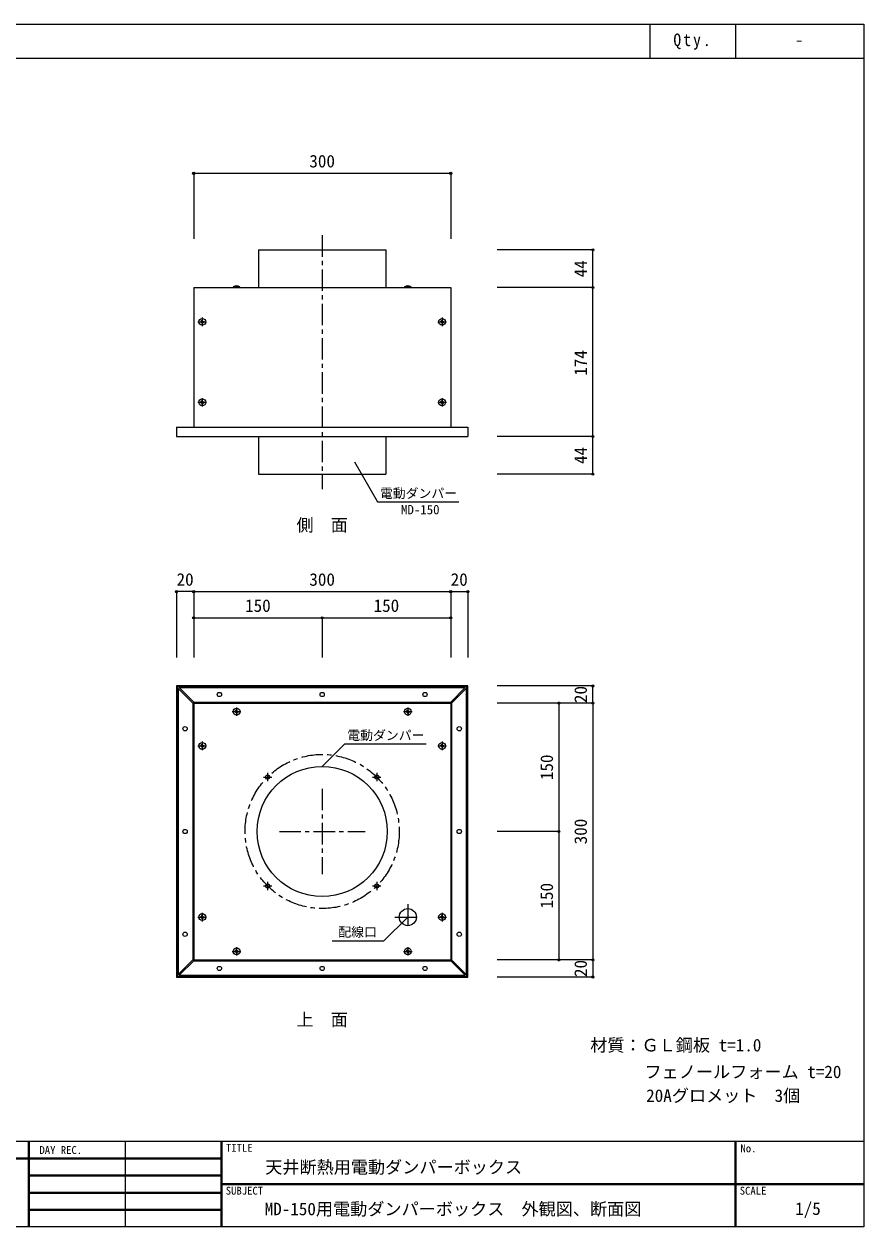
# Model space of a CAD drawing. Units: millimetres at full size, sheet at 1:5. Extents: x -1788 to 2332, y -754 to 651.
# Drawn here: x -749 to 232, y -754 to 651 of the extents above; entities that cross this region are included whole.
import ezdxf
from ezdxf.enums import TextEntityAlignment as Align

# ---------------------------------------------------------------- set-up
doc = ezdxf.new("R2010")
doc.units = ezdxf.units.MM
doc.header["$LTSCALE"] = 5
doc.header["$PDMODE"] = 32
doc.header["$PDSIZE"] = 2.5
doc.linetypes.add('CHAIN1', pattern=[8, 5, -1, 1, -1])
doc.linetypes.add('CHAIN2', pattern=[12, 9, -1, 1, -1])
doc.layers.add('0-1', color=4, linetype='Continuous', lineweight=15)
doc.layers.add('F-0', color=2, linetype='Continuous', lineweight=40)
doc.styles.add('ＭＳ ゴシック', font='')
doc.styles.get('ＭＳ ゴシック').set_extended_font_data('MS Gothic')

msp = doc.modelspace()

# ---------------------------------------------------------------- linework, layer by layer
at = {"layer": '0-1'}
for p, q in [((-550.508, 476.908), (-250.508, 476.908)), ((-550.508, 476.908), (-550.508, 400.455)), ((-250.508, 476.908), (-250.508, 400.455)), ((-84.6, 387.447), (-196.042, 387.447)), ((-84.6, 343.447), (-84.6, 387.447)), ((-504.508, 343.897), (-504.508, 343.997)), ((-496.958, 344.447), (-504.058, 344.447)), ((-496.958, 343.447), (-504.058, 343.447)), ((-496.508, 343.997), (-496.508, 343.897)), ((-304.508, 343.897), (-304.508, 343.997)), ((-296.958, 344.447), (-304.058, 344.447)), ((-296.958, 343.447), (-304.058, 343.447)), ((-296.508, 343.997), (-296.508, 343.897)), ((-84.6, 343.447), (-196.042, 343.447)), ((-84.6, 169.447), (-84.6, 343.447)), ((-541.58, 303.924), (-542.533, 303.91)), ((-541.58, 302.969), (-542.533, 302.984)), ((-541.58, 303.924), (-541.174, 304.112)), ((-541.58, 302.969), (-541.174, 302.781)), ((-540.986, 304.518), (-541.174, 304.112)), ((-540.986, 302.375), (-541.174, 302.781)), ((-540.986, 304.518), (-540.971, 305.471)), ((-540.986, 302.375), (-540.971, 301.422)), ((-540.031, 304.518), (-540.045, 305.471)), ((-540.031, 302.375), (-540.045, 301.422)), ((-540.031, 304.518), (-539.843, 304.112)), ((-540.031, 302.375), (-539.843, 302.781)), ((-539.437, 303.924), (-539.843, 304.112)), ((-539.437, 302.969), (-539.843, 302.781)), ((-539.437, 303.924), (-538.484, 303.91)), ((-539.437, 302.969), (-538.484, 302.984)), ((-261.58, 303.924), (-262.533, 303.91)), ((-261.58, 302.969), (-262.533, 302.984)), ((-261.58, 303.924), (-261.174, 304.112)), ((-261.58, 302.969), (-261.174, 302.781)), ((-260.986, 304.518), (-261.174, 304.112)), ((-260.986, 302.375), (-261.174, 302.781)), ((-260.986, 304.518), (-260.971, 305.471)), ((-260.986, 302.375), (-260.971, 301.422)), ((-260.031, 304.518), (-260.045, 305.471)), ((-260.031, 302.375), (-260.045, 301.422)), ((-260.031, 304.518), (-259.843, 304.112)), ((-260.031, 302.375), (-259.843, 302.781)), ((-259.437, 303.924), (-259.843, 304.112)), ((-259.437, 302.969), (-259.843, 302.781)), ((-259.437, 303.924), (-258.484, 303.91)), ((-259.437, 302.969), (-258.484, 302.984)), ((-540.986, 210.518), (-540.971, 211.471)), ((-540.031, 210.518), (-540.045, 211.471)), ((-260.986, 210.518), (-260.971, 211.471)), ((-260.031, 210.518), (-260.045, 211.471)), ((-541.58, 209.924), (-542.533, 209.91)), ((-541.58, 208.969), (-542.533, 208.984)), ((-541.58, 209.924), (-541.174, 210.112)), ((-541.58, 208.969), (-541.174, 208.781)), ((-540.986, 210.518), (-541.174, 210.112)), ((-540.986, 208.375), (-541.174, 208.781)), ((-540.986, 208.375), (-540.971, 207.422)), ((-540.031, 208.375), (-540.045, 207.422)), ((-540.031, 210.518), (-539.843, 210.112)), ((-540.031, 208.375), (-539.843, 208.781)), ((-539.437, 209.924), (-539.843, 210.112)), ((-539.437, 208.969), (-539.843, 208.781)), ((-539.437, 209.924), (-538.484, 209.91)), ((-539.437, 208.969), (-538.484, 208.984)), ((-261.58, 209.924), (-262.533, 209.91)), ((-261.58, 208.969), (-262.533, 208.984)), ((-261.58, 209.924), (-261.174, 210.112)), ((-261.58, 208.969), (-261.174, 208.781)), ((-260.986, 210.518), (-261.174, 210.112)), ((-260.986, 208.375), (-261.174, 208.781)), ((-260.986, 208.375), (-260.971, 207.422)), ((-260.031, 208.375), (-260.045, 207.422)), ((-260.031, 210.518), (-259.843, 210.112)), ((-260.031, 208.375), (-259.843, 208.781)), ((-259.437, 209.924), (-259.843, 210.112)), ((-259.437, 208.969), (-259.843, 208.781)), ((-259.437, 209.924), (-258.484, 209.91)), ((-259.437, 208.969), (-258.484, 208.984)), ((-84.6, 169.447), (-196.042, 169.447)), ((-84.6, 125.447), (-84.6, 169.447)), ((-362.724, 139.867), (-335.862, 93.342)), ((-84.6, 125.447), (-196.042, 125.447)), ((-335.862, 93.342), (-241.018, 93.342)), ((-550.508, -11.71), (-570.508, -11.71)), ((-570.508, -11.71), (-570.508, -88.65)), ((-550.508, -11.71), (-250.508, -11.71)), ((-550.508, -11.71), (-550.508, -88.65)), ((-550.508, -11.71), (-550.508, -88.65)), ((-250.508, -11.71), (-250.508, -88.65)), ((-250.508, -11.71), (-230.508, -11.71)), ((-250.508, -11.71), (-250.508, -88.65)), ((-230.508, -11.71), (-230.508, -88.65)), ((-550.508, -42.268), (-400.508, -42.268)), ((-550.508, -42.268), (-550.508, -88.65)), ((-400.508, -42.268), (-400.508, -88.65)), ((-400.508, -42.268), (-250.508, -42.268)), ((-250.508, -42.268), (-250.508, -88.65)), ((-231.508, -122.845), (-569.508, -122.845)), ((-551.508, -141.845), (-568.508, -124.845)), ((-568.508, -124.845), (-568.508, -458.845)), ((-550.508, -140.845), (-567.508, -123.845)), ((-567.508, -123.845), (-233.508, -123.845)), ((-250.508, -140.845), (-233.508, -123.845)), ((-231.508, -460.845), (-231.508, -122.845)), ((-84.6, -121.845), (-196.042, -121.845)), ((-84.6, -141.845), (-84.6, -121.845)), ((-551.508, -141.845), (-551.508, -441.845)), ((-550.508, -140.845), (-250.508, -140.845)), ((-501.58, -151.368), (-502.533, -151.382)), ((-501.58, -152.323), (-502.533, -152.308)), ((-501.58, -151.368), (-501.174, -151.18)), ((-501.58, -152.323), (-501.174, -152.511)), ((-500.986, -150.774), (-501.174, -151.18)), ((-500.986, -152.917), (-501.174, -152.511)), ((-500.986, -150.774), (-500.971, -149.821)), ((-500.986, -152.917), (-500.971, -153.87)), ((-500.031, -150.774), (-500.045, -149.821)), ((-500.031, -152.917), (-500.045, -153.87)), ((-500.031, -150.774), (-499.843, -151.18)), ((-500.031, -152.917), (-499.843, -152.511)), ((-499.437, -151.368), (-499.843, -151.18)), ((-499.437, -152.323), (-499.843, -152.511)), ((-499.437, -151.368), (-498.484, -151.382)), ((-499.437, -152.323), (-498.484, -152.308)), ((-301.58, -151.368), (-302.533, -151.382)), ((-301.58, -152.323), (-302.533, -152.308)), ((-301.58, -151.368), (-301.174, -151.18)), ((-301.58, -152.323), (-301.174, -152.511)), ((-300.986, -150.774), (-301.174, -151.18)), ((-300.986, -152.917), (-301.174, -152.511)), ((-300.986, -150.774), (-300.971, -149.821)), ((-300.986, -152.917), (-300.971, -153.87)), ((-300.031, -150.774), (-300.045, -149.821)), ((-300.031, -152.917), (-300.045, -153.87)), ((-300.031, -150.774), (-299.843, -151.18)), ((-300.031, -152.917), (-299.843, -152.511)), ((-299.437, -151.368), (-299.843, -151.18)), ((-299.437, -152.323), (-299.843, -152.511)), ((-299.437, -151.368), (-298.484, -151.382)), ((-299.437, -152.323), (-298.484, -152.308)), ((-250.508, -141.845), (-250.508, -140.845)), ((-250.508, -141.845), (-249.508, -141.845)), ((-249.508, -141.845), (-249.508, -441.845)), ((-84.6, -141.845), (-196.042, -141.845)), ((-124.168, -141.845), (-196.042, -141.845)), ((-124.168, -141.845), (-124.168, -291.845)), ((-84.6, -141.845), (-84.6, -441.845)), ((-541.58, -191.368), (-542.533, -191.382)), ((-541.58, -192.323), (-542.533, -192.308)), ((-541.58, -191.368), (-541.174, -191.18)), ((-541.58, -192.323), (-541.174, -192.511)), ((-540.986, -190.774), (-541.174, -191.18)), ((-540.986, -192.917), (-541.174, -192.511)), ((-540.986, -190.774), (-540.971, -189.821)), ((-540.986, -192.917), (-540.971, -193.87)), ((-540.031, -190.774), (-540.045, -189.821)), ((-540.031, -192.917), (-540.045, -193.87)), ((-540.031, -190.774), (-539.843, -191.18)), ((-540.031, -192.917), (-539.843, -192.511)), ((-539.437, -191.368), (-539.843, -191.18)), ((-539.437, -192.323), (-539.843, -192.511)), ((-539.437, -191.368), (-538.484, -191.382)), ((-539.437, -192.323), (-538.484, -192.308)), ((-401.101, -216.474), (-373.965, -189.338)), ((-373.965, -189.338), (-279.12, -189.338)), ((-261.58, -191.368), (-262.533, -191.382)), ((-261.58, -192.323), (-262.533, -192.308)), ((-261.58, -191.368), (-261.174, -191.18)), ((-261.58, -192.323), (-261.174, -192.511)), ((-260.986, -190.774), (-261.174, -191.18)), ((-260.986, -192.917), (-261.174, -192.511)), ((-260.986, -190.774), (-260.971, -189.821)), ((-260.986, -192.917), (-260.971, -193.87)), ((-260.031, -190.774), (-260.045, -189.821)), ((-260.031, -192.917), (-260.045, -193.87)), ((-260.031, -190.774), (-259.843, -191.18)), ((-260.031, -192.917), (-259.843, -192.511)), ((-259.437, -191.368), (-259.843, -191.18)), ((-259.437, -192.323), (-259.843, -192.511)), ((-259.437, -191.368), (-258.484, -191.382)), ((-259.437, -192.323), (-258.484, -192.308)), ((-124.168, -291.845), (-196.042, -291.845)), ((-124.168, -291.845), (-124.168, -441.845)), ((-541.58, -391.368), (-542.533, -391.382)), ((-541.58, -392.323), (-542.533, -392.308)), ((-541.58, -391.368), (-541.174, -391.18)), ((-541.58, -392.323), (-541.174, -392.511)), ((-540.986, -390.774), (-541.174, -391.18)), ((-540.986, -392.917), (-541.174, -392.511)), ((-540.986, -390.774), (-540.971, -389.821)), ((-540.986, -392.917), (-540.971, -393.87)), ((-540.031, -390.774), (-540.045, -389.821)), ((-540.031, -392.917), (-540.045, -393.87)), ((-540.031, -390.774), (-539.843, -391.18)), ((-540.031, -392.917), (-539.843, -392.511)), ((-539.437, -391.368), (-539.843, -391.18)), ((-539.437, -392.323), (-539.843, -392.511)), ((-539.437, -391.368), (-538.484, -391.382)), ((-539.437, -392.323), (-538.484, -392.308)), ((-300.508, -391.845), (-328.355, -419.692)), ((-261.58, -391.368), (-262.533, -391.382)), ((-261.58, -392.323), (-262.533, -392.308)), ((-261.58, -391.368), (-261.174, -391.18)), ((-261.58, -392.323), (-261.174, -392.511)), ((-260.986, -390.774), (-261.174, -391.18)), ((-260.986, -392.917), (-261.174, -392.511)), ((-260.986, -390.774), (-260.971, -389.821)), ((-260.986, -392.917), (-260.971, -393.87)), ((-260.031, -390.774), (-260.045, -389.821)), ((-260.031, -392.917), (-260.045, -393.87)), ((-260.031, -390.774), (-259.843, -391.18)), ((-260.031, -392.917), (-259.843, -392.511)), ((-259.437, -391.368), (-259.843, -391.18)), ((-259.437, -392.323), (-259.843, -392.511)), ((-259.437, -391.368), (-258.484, -391.382)), ((-259.437, -392.323), (-258.484, -392.308)), ((-389.036, -419.692), (-328.355, -419.692)), ((-501.58, -431.368), (-502.533, -431.382)), ((-501.58, -432.323), (-502.533, -432.308)), ((-501.58, -431.368), (-501.174, -431.18)), ((-501.58, -432.323), (-501.174, -432.511)), ((-500.986, -430.774), (-501.174, -431.18)), ((-500.986, -432.917), (-501.174, -432.511)), ((-500.986, -430.774), (-500.971, -429.821)), ((-500.986, -432.917), (-500.971, -433.87)), ((-500.031, -430.774), (-500.045, -429.821)), ((-500.031, -432.917), (-500.045, -433.87)), ((-500.031, -430.774), (-499.843, -431.18)), ((-500.031, -432.917), (-499.843, -432.511)), ((-499.437, -431.368), (-499.843, -431.18)), ((-499.437, -432.323), (-499.843, -432.511)), ((-499.437, -431.368), (-498.484, -431.382)), ((-499.437, -432.323), (-498.484, -432.308)), ((-301.58, -431.368), (-302.533, -431.382)), ((-301.58, -432.323), (-302.533, -432.308)), ((-301.58, -431.368), (-301.174, -431.18)), ((-301.58, -432.323), (-301.174, -432.511)), ((-300.986, -430.774), (-301.174, -431.18)), ((-300.986, -432.917), (-301.174, -432.511)), ((-300.986, -430.774), (-300.971, -429.821)), ((-300.986, -432.917), (-300.971, -433.87)), ((-300.031, -430.774), (-300.045, -429.821)), ((-300.031, -432.917), (-300.045, -433.87)), ((-300.031, -430.774), (-299.843, -431.18)), ((-300.031, -432.917), (-299.843, -432.511)), ((-299.437, -431.368), (-299.843, -431.18)), ((-299.437, -432.323), (-299.843, -432.511)), ((-299.437, -431.368), (-298.484, -431.382)), ((-299.437, -432.323), (-298.484, -432.308)), ((-551.508, -441.845), (-568.508, -458.845)), ((-550.508, -442.845), (-250.508, -442.845)), ((-250.508, -441.845), (-249.508, -441.845)), ((-250.508, -442.845), (-250.508, -441.845)), ((-250.508, -442.845), (-233.508, -459.845)), ((-249.508, -441.845), (-232.508, -458.845)), ((-84.6, -441.845), (-196.042, -441.845)), ((-124.168, -441.845), (-196.042, -441.845)), ((-84.6, -441.845), (-84.6, -461.845)), ((-84.6, -461.845), (-196.042, -461.845))]:
    msp.add_line(p, q, dxfattribs=at)
at = {"layer": '0-1', "linetype": 'CHAIN1'}
for p, q in [((-400.508, 404.546), (-400.508, 107.91)), ((-464.148, -223.206), (-464.148, -233.206)), ((-336.869, -223.206), (-336.869, -233.206)), ((-469.148, -228.206), (-459.148, -228.206)), ((-341.869, -228.206), (-331.869, -228.206)), ((-400.508, -241.845), (-400.508, -341.845)), ((-450.508, -291.845), (-350.508, -291.845)), ((-464.148, -350.485), (-464.148, -360.485)), ((-336.869, -350.485), (-336.869, -360.485)), ((-469.148, -355.485), (-459.148, -355.485)), ((-341.869, -355.485), (-331.869, -355.485)), ((-300.508, -376.845), (-300.508, -406.845)), ((-315.508, -391.845), (-285.508, -391.845))]:
    msp.add_line(p, q, dxfattribs=at)
at = {"layer": '0-1', "color": 7, "lineweight": 20}
for p, q in [((-475.008, 387.447), (-475.008, 343.447)), ((-550.508, 343.447), (-250.508, 343.447)), ((-550.508, 343.447), (-550.508, 180.447)), ((-250.508, 343.447), (-250.508, 180.447)), ((-570.508, 180.447), (-570.508, 169.447)), ((-570.508, 169.447), (-230.508, 169.447)), ((-326.008, 169.447), (-326.008, 125.447)), ((-550.508, -141.845), (-250.508, -141.845)), ((-250.508, -141.845), (-250.508, -441.845))]:
    msp.add_line(p, q, dxfattribs=at)
at = {"layer": '0-1', "linetype": 'CHAIN2'}
for p, q in [((-545.508, 303.447), (-535.508, 303.447)), ((-540.508, 308.447), (-540.508, 298.447)), ((-265.508, 303.447), (-255.508, 303.447)), ((-260.508, 308.447), (-260.508, 298.447)), ((-540.508, 214.447), (-540.508, 204.447)), ((-260.508, 214.447), (-260.508, 204.447)), ((-545.508, 209.447), (-535.508, 209.447)), ((-265.508, 209.447), (-255.508, 209.447)), ((-505.508, -151.845), (-495.508, -151.845)), ((-500.508, -146.845), (-500.508, -156.845)), ((-305.508, -151.845), (-295.508, -151.845)), ((-300.508, -146.845), (-300.508, -156.845)), ((-545.508, -191.845), (-535.508, -191.845)), ((-540.508, -186.845), (-540.508, -196.845)), ((-265.508, -191.845), (-255.508, -191.845)), ((-260.508, -186.845), (-260.508, -196.845)), ((-545.508, -391.845), (-535.508, -391.845)), ((-540.508, -386.845), (-540.508, -396.845)), ((-265.508, -391.845), (-255.508, -391.845)), ((-260.508, -386.845), (-260.508, -396.845)), ((-505.508, -431.845), (-495.508, -431.845)), ((-500.508, -426.845), (-500.508, -436.845)), ((-305.508, -431.845), (-295.508, -431.845)), ((-300.508, -426.845), (-300.508, -436.845))]:
    msp.add_line(p, q, dxfattribs=at)
at = {"layer": '0-1', "color": 7, "lineweight": 20}
for points in [[(-475.008, 387.447), (-326.008, 387.447), (-326.008, 343.447)], [(-570.508, 180.447), (-230.508, 180.447), (-230.508, 169.447)], [(-475.008, 169.447), (-475.008, 125.447), (-326.008, 125.447)], [(-550.508, -141.845), (-550.508, -441.845), (-250.508, -441.845)]]:
    msp.add_lwpolyline(points, dxfattribs=at)
at = {"layer": '0-1'}
msp.add_lwpolyline([(-570.508, -461.845), (-230.508, -461.845), (-230.508, -121.845), (-570.508, -121.845)], close=True, dxfattribs=at)
for points in [[(-569.508, -122.845), (-569.508, -460.845), (-231.508, -460.845)], [(-249.508, -141.845), (-232.508, -124.845), (-232.508, -458.845)], [(-551.508, -141.845), (-550.508, -141.845), (-550.508, -140.845)], [(-551.508, -441.845), (-550.508, -441.845), (-550.508, -442.845), (-567.508, -459.845), (-233.508, -459.845)]]:
    msp.add_lwpolyline(points, dxfattribs=at)
for centre, radius in [((-540.508, 303.447), 4), ((-260.508, 303.447), 4), ((-540.508, 209.447), 4), ((-260.508, 209.447), 4), ((-520.508, -131.845), 2.5), ((-400.508, -131.845), 2.5), ((-280.508, -131.845), 2.5), ((-500.508, -151.845), 4), ((-300.508, -151.845), 4), ((-560.508, -171.845), 2.5), ((-240.508, -171.845), 2.5), ((-540.508, -191.845), 4), ((-260.508, -191.845), 4), ((-560.508, -291.845), 2.5), ((-240.508, -291.845), 2.5), ((-540.508, -391.845), 4), ((-260.508, -391.845), 4), ((-560.508, -411.845), 2.5), ((-240.508, -411.845), 2.5), ((-500.508, -431.845), 4), ((-300.508, -431.845), 4), ((-520.508, -451.845), 2.5), ((-400.508, -451.845), 2.5), ((-280.508, -451.845), 2.5)]:
    msp.add_circle(centre, radius, dxfattribs=at)
at = {"layer": '0-1', "linetype": 'CHAIN1'}
msp.add_circle((-400.508, -291.845), 90, dxfattribs=at)
at = {"layer": '0-1', "color": 7, "lineweight": 20}
for centre, radius in [((-400.508, -291.845), 76), ((-464.148, -228.206), 2.5), ((-336.869, -228.206), 2.5), ((-464.148, -355.485), 2.5), ((-336.869, -355.485), 2.5), ((-300.508, -391.845), 10)]:
    msp.add_circle(centre, radius, dxfattribs=at)
at = {"layer": '0-1'}
for centre, radius, start, end in [((-504.058, 343.997), 0.45, 90, 180), ((-504.058, 343.897), 0.45, 180, 270), ((-500.508, 338.645), 6.801, 58.53598, 121.464), ((-496.958, 343.997), 0.45, 0, 90), ((-496.958, 343.897), 0.45, 270, 0), ((-304.058, 343.997), 0.45, 90, 180), ((-304.058, 343.897), 0.45, 180, 270), ((-300.508, 338.645), 6.801, 58.53598, 121.464), ((-296.958, 343.997), 0.45, 0, 90), ((-296.958, 343.897), 0.45, 270, 0), ((-540.508, 303.447), 2.077, 167.11887, 192.88112), ((-540.508, 303.447), 2.077, 77.11887, 102.88112), ((-540.508, 303.447), 2.077, 257.11887, 282.88112), ((-540.508, 303.447), 2.077, 347.11887, 12.88112), ((-260.508, 303.447), 2.077, 167.11887, 192.88112), ((-260.508, 303.447), 2.077, 77.11887, 102.88112), ((-260.508, 303.447), 2.077, 257.11887, 282.88112), ((-260.508, 303.447), 2.077, 347.11887, 12.88112), ((-540.508, 209.447), 2.077, 77.11887, 102.88112), ((-260.508, 209.447), 2.077, 77.11887, 102.88112), ((-540.508, 209.447), 2.077, 167.11887, 192.88112), ((-540.508, 209.447), 2.077, 257.11887, 282.88112), ((-540.508, 209.447), 2.077, 347.11887, 12.88112), ((-260.508, 209.447), 2.077, 167.11887, 192.88112), ((-260.508, 209.447), 2.077, 257.11887, 282.88112), ((-260.508, 209.447), 2.077, 347.11887, 12.88112), ((-500.508, -151.845), 2.077, 167.11887, 192.88112), ((-500.508, -151.845), 2.077, 77.11887, 102.88112), ((-500.508, -151.845), 2.077, 257.11887, 282.88112), ((-500.508, -151.845), 2.077, 347.11887, 12.88112), ((-300.508, -151.845), 2.077, 167.11887, 192.88112), ((-300.508, -151.845), 2.077, 77.11887, 102.88112), ((-300.508, -151.845), 2.077, 257.11887, 282.88112), ((-300.508, -151.845), 2.077, 347.11887, 12.88112), ((-540.508, -191.845), 2.077, 167.11887, 192.88112), ((-540.508, -191.845), 2.077, 77.11887, 102.88112), ((-540.508, -191.845), 2.077, 257.11887, 282.88112), ((-540.508, -191.845), 2.077, 347.11887, 12.88112), ((-260.508, -191.845), 2.077, 167.11887, 192.88112), ((-260.508, -191.845), 2.077, 77.11887, 102.88112), ((-260.508, -191.845), 2.077, 257.11887, 282.88112), ((-260.508, -191.845), 2.077, 347.11887, 12.88112), ((-540.508, -391.845), 2.077, 167.11887, 192.88112), ((-540.508, -391.845), 2.077, 77.11887, 102.88112), ((-540.508, -391.845), 2.077, 347.11887, 12.88112), ((-260.508, -391.845), 2.077, 167.11887, 192.88112), ((-260.508, -391.845), 2.077, 77.11887, 102.88112), ((-260.508, -391.845), 2.077, 347.11887, 12.88112), ((-540.508, -391.845), 2.077, 257.11887, 282.88112), ((-260.508, -391.845), 2.077, 257.11887, 282.88112), ((-500.508, -431.845), 2.077, 167.11887, 192.88112), ((-500.508, -431.845), 2.077, 77.11887, 102.88112), ((-500.508, -431.845), 2.077, 257.11887, 282.88112), ((-500.508, -431.845), 2.077, 347.11887, 12.88112), ((-300.508, -431.845), 2.077, 167.11887, 192.88112), ((-300.508, -431.845), 2.077, 77.11887, 102.88112), ((-300.508, -431.845), 2.077, 257.11887, 282.88112), ((-300.508, -431.845), 2.077, 347.11887, 12.88112)]:
    msp.add_arc(centre, radius, start, end, dxfattribs=at)
for p in [(-550.508, 476.908), (-250.508, 476.908), (-84.6, 387.447), (-84.6, 343.447), (-84.6, 169.447), (-84.6, 125.447), (-570.508, -11.71), (-550.508, -11.71), (-250.508, -11.71), (-230.508, -11.71), (-550.508, -42.268), (-400.508, -42.268), (-250.508, -42.268), (-84.6, -121.845), (-124.168, -141.845), (-84.6, -141.845), (-124.168, -291.845), (-124.168, -441.845), (-84.6, -441.845), (-84.6, -461.845)]:
    msp.add_point(p, dxfattribs=at)
at = {"layer": 'F-0', "color": 5, "lineweight": 9}
for p, q in [((-18.094, 651.259), (-18.094, 611.259)), ((81.906, 651.259), (81.906, 611.259)), ((231.906, 651.259), (231.906, -753.741)), ((-1788.094, 611.259), (231.906, 611.259)), ((-1788.094, -653.741), (231.906, -653.741)), ((231.906, -753.741), (-1788.094, -753.741))]:
    msp.add_line(p, q, dxfattribs=at)
at = {"layer": 'F-0', "color": 7, "lineweight": 20}
for p, q in [((-743.094, -653.741), (-743.094, -753.741)), ((-630.594, -653.741), (-630.594, -753.741))]:
    msp.add_line(p, q, dxfattribs=at)
at = {"layer": 'F-0'}
for p, q in [((-743.094, -753.741), (-743.094, -653.741)), ((-518.094, -653.741), (-518.094, -753.741)), ((81.906, -653.741), (81.906, -753.741)), ((-958.094, -673.741), (-743.094, -673.741)), ((-743.094, -673.741), (-518.094, -673.741)), ((-743.094, -693.741), (-518.094, -693.741)), ((-743.094, -713.741), (-518.094, -713.741)), ((-518.094, -703.741), (231.906, -703.741)), ((-743.094, -733.741), (-518.094, -733.741))]:
    msp.add_line(p, q, dxfattribs=at)
at = {"layer": 'F-0', "color": 5, "lineweight": 9}
msp.add_lwpolyline([(-1788.094, -753.741), (-1788.094, 651.259), (231.906, 651.259)], dxfattribs=at)

# ---------------------------------------------------------------- texts
at = {"layer": '0-1', "color": 7, "style": 'ＭＳ ゴシック'}
for s, height, p in [('300', 14.66, (-415.508, 479.408)), ('電動ダンパー', 11, (-333.069, 94.407)), ('MD-150', 11, (-308.398, 75.316)), ('側\u3000面', 14.66, (-430.508, 54.384)), ('20', 14.66, (-570.508, -9.21)), ('300', 14.66, (-415.508, -9.21)), ('20', 14.66, (-250.508, -9.21)), ('150', 14.66, (-490.508, -39.768)), ('150', 14.66, (-340.508, -39.768)), ('電動ダンパー', 11, (-371.171, -188.273)), ('配線口', 11, (-381.727, -418.093)), ('上\u3000面', 14.66, (-430.508, -523.372)), ('材質：ＧＬ鋼板 t=1.0', 14.66, (-87.647, -553.139)), ('フェノールフォーム t=20', 14.66, (-24.222, -584.292)), ('20Aグロメット\u30003個', 14.66, (-22.301, -612.047))]:
    msp.add_text(s, height=height, dxfattribs=at).set_placement(p, align=Align.BOTTOM_LEFT)
for s, p in [('44', (-87.1, 355.447)), ('174', (-87.1, 240.447)), ('44', (-87.1, 137.447)), ('20', (-87.1, -141.845)), ('150', (-126.668, -231.845)), ('300', (-87.1, -306.845)), ('150', (-126.668, -381.845)), ('20', (-87.1, -461.845))]:
    msp.add_text(s, height=14.66, rotation=90, dxfattribs=at).set_placement(p, align=Align.BOTTOM_LEFT)
at = {"layer": 'F-0', "color": 7, "style": 'ＭＳ ゴシック'}
for s, p in [('-', (151.406, 621.259)), ('天井断熱用電動ダンパーボックス', (-467.023, -695.643)), ('MD-150用電動ダンパーボックス\u3000外観図、断面図', (-467.659, -744.497)), ('1/5', (151.599, -744.125))]:
    msp.add_text(s, height=14.66, dxfattribs=at).set_placement(p, align=Align.BOTTOM_LEFT)
at = {"layer": 'F-0', "color": 4, "style": 'ＭＳ ゴシック'}
for s, p in [('DAY REC.', (-730.594, -671.241)), ('TITLE', (-512.833, -668.638)), ('No.', (87.791, -669.322)), ('SUBJECT', (-513.094, -718.741)), ('SCALE', (86.906, -718.741))]:
    msp.add_text(s, height=9.164, dxfattribs=at).set_placement(p, align=Align.BOTTOM_LEFT)
at = {"layer": 'F-0', "color": 7, "insert": (9.531, 621.259), "char_height": 14.66, "attachment_point": 7, "style": 'ＭＳ ゴシック'}
msp.add_mtext('\\T1.28;\\W0.9;Qty.', dxfattribs=at)
msp.add_mtext('\\T1.28;\\W0.9;Qty.', dxfattribs=at)

doc.saveas('drawing.dxf')
